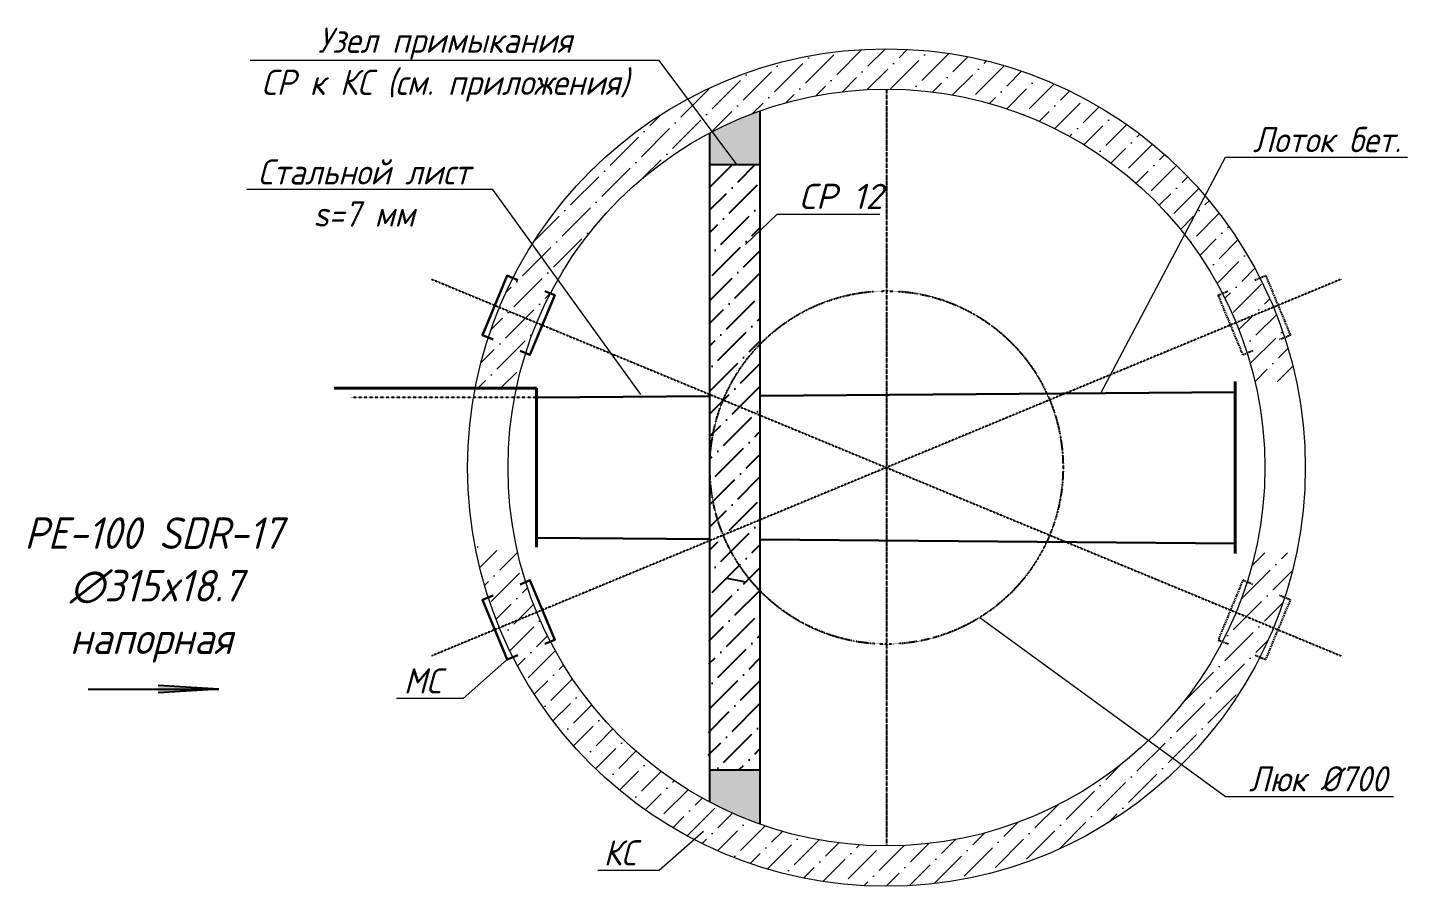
# Model space of a CAD drawing. Header units: millimetres. Extents: x 41097286 to 44249727, y 21258419 to 22595975.
# Drawn here: x 42709399 to 42764090, y 22237317 to 22271363 of the extents above; entities that cross this region are included whole.
import ezdxf
from ezdxf import colors
from ezdxf.entities.mleader import LeaderData, LeaderLine
from ezdxf.math import Vec2, Vec3

# ---------------------------------------------------------------- set-up
doc = ezdxf.new("R2010")
doc.units = ezdxf.units.MM
doc.linetypes.add('ACAD_ISO10W100', pattern=[18.5, 12, -3, 0.5, -3])
doc.linetypes.add('DASHED', pattern=[0.75, 0.5, -0.25])
doc.layers.add('ВК_К1_текст', color=34, linetype='Continuous')
doc.styles.add('note', font='isocpeur.ttf', dxfattribs={"width": 0.9, "oblique": 15})

# ---------------------------------------------------------------- blocks, each defined once
blk = doc.blocks.new('_None')

msp = doc.modelspace()

# ---------------------------------------------------------------- hatches: boundary and pattern name
at = {"lineweight": 5, "transparency": 33554541}
h = msp.add_hatch(dxfattribs=at)
h.set_pattern_fill('ANSI36', color=256, scale=200)
h.set_pattern_definition([(45, (-809459578.2785027, -416429376.4782917), (336.7596045400934, 1234.785216647009), [1587.5, -317.5, 0, -317.5])])
edge = h.paths.add_edge_path()
edge.add_line((42758053.29833379, 22257312.206045), (42759691.56875656, 22257312.13610544))
edge.add_arc((42743441.38093088, 22253922.23999647), 16599.99999998439, 11.78329275866131, 169.0612778381827)
edge.add_line((42727142.99143991, 22257072.23999644), (42728775.86014232, 22257072.23999644))
edge.add_arc((42743441.38093089, 22253922.23999647), 14999.99999998764, 13.061555589520083, 167.8776477553317, ccw=False)
edge = h.paths.add_edge_path()
edge.add_line((42759687.36197235, 22250512.23999644), (42758048.6359776, 22250512.23999644))
edge.add_arc((42743441.38093089, 22253922.23999641), 14999.99999998226, 192.1223522446961, 346.85987540329023, ccw=False)
edge.add_line((42728775.86014232, 22250772.23999644), (42727142.99143991, 22250772.23999644))
edge.add_arc((42743441.38093089, 22253922.23999643), 16599.99999998544, 190.9387221618629, 348.1458147022866)
h = msp.add_hatch(color=256)
h.dxf.hatch_style = 1
h.paths.add_polyline_path([(42738441.38093075, 22265922.23999644), (42738441.38093075, 22268064.37562013, 0.036436414853509), (42736441.38093087, 22267188.73915786), (42736441.38093087, 22265922.23999644)])
h.paths.add_polyline_path([(42738441.38093075, 22241922.23999644), (42736441.38093075, 22241922.23999644), (42736441.38093075, 22240655.74083508, 0.03643641485632079), (42738441.38093075, 22239780.10437275)])
h = msp.add_hatch()
h.set_pattern_fill('ANSI36', color=256, scale=200)
h.set_pattern_definition([(45, (-809378192.3566263, -416569232.536916), (336.7596045400934, 1234.785216647009), [1587.5, -317.5, 0, -317.5])])
h.paths.add_polyline_path([(42738441.38093075, 22265922.23999644), (42736441.38093087, 22265922.23999644), (42736441.38093087, 22253922.23999644), (42738441.38093075, 22253922.23999644)])
h.paths.add_polyline_path([(42738441.38093075, 22253922.23999644), (42736441.38093087, 22253922.23999644), (42736441.38093075, 22241922.23999644), (42738441.38093075, 22241922.23999644)])
h = msp.add_hatch()
h.set_pattern_fill('ANSI31', color=256, scale=1.066666666666667)
h.set_pattern_definition([(44.99999999999999, (41287551.08732422, 17256463.75644944), (-0.09428090415820634, 0.09428090415820635), [])])
h.paths.add_polyline_path([(42716983.65535899, 22245134.70014129), (42714577.72875317, 22245134.70014129), (42714577.72875317, 22244990.58912919)])
h.paths.add_polyline_path([(42714577.72875317, 22245278.81115339), (42714577.72875317, 22245134.70014129), (42716983.65535899, 22245134.70014129)])

# ---------------------------------------------------------------- linework, layer by layer
at = {"color": 1, "linetype": 'ACAD_ISO10W100', "ltscale": 0.02}
msp.add_line((42743441.38093087, 22268922.23999644), (42743441.38093087, 22238922.23999644), dxfattribs=at)
for p, q in [((42738441.38093075, 22239780.10437275), (42738441.38093075, 22268064.37562013)), ((42736441.38093075, 22240655.74083508), (42736441.38093087, 22267188.73915786)), ((42738441.38093087, 22265922.23999644), (42736441.38093087, 22265922.23999644)), ((42711799.2012467, 22245134.70014129), (42716983.65535899, 22245134.70014129)), ((42716983.65535899, 22245134.70014129), (42714577.72875317, 22245278.81115339)), ((42716983.65535899, 22245134.70014129), (42714577.72875317, 22244990.58912919)), ((42738441.38093087, 22241922.23999644), (42736441.38093087, 22241922.23999644))]:
    msp.add_line(p, q)
at = {"color": 8, "linetype": 'ACAD_ISO10W100', "ltscale": 0.01}
for p, q in [((42725425.73004684, 22261384.56692756), (42761457.03181502, 22246459.91306532)), ((42761457.03181502, 22261384.56692756), (42725425.73004684, 22246459.91306532))]:
    msp.add_line(p, q, dxfattribs=at)
at = {"lineweight": 40}
for p, q in [((42729570.66443869, 22257072.23999644), (42721548.25465497, 22257072.23999644)), ((42729570.66443869, 22250772.23999644), (42729570.66443869, 22257072.23999644)), ((42757258.01672935, 22257332.23999644), (42757258.01672935, 22250512.23999644))]:
    msp.add_line(p, q, dxfattribs=at)
at = {"linetype": 'DASHED', "ltscale": 0.1}
msp.add_line((42729570.66443869, 22256702.23999632), (42722195.27910301, 22256702.23999644), dxfattribs=at)
at = {"lineweight": 30}
for p, q in [((42729570.66443869, 22256702.23999632), (42736441.3809308, 22256754.35225498)), ((42738441.38093075, 22256769.52163614), (42757258.01672935, 22256912.23999644)), ((42729570.66443869, 22251142.23999644), (42736441.38093079, 22251085.16466556)), ((42738441.38093075, 22251068.55058144), (42757258.01672935, 22250912.23999644))]:
    msp.add_line(p, q, dxfattribs=at)
for points in [[(42728834.90414032, 22261356.87100822), (42728406.92733666, 22261534.14480472), (42727427.98733529, 22259170.77457661), (42727855.96413895, 22258993.50078011)], [(42728918.98404536, 22258553.18351782), (42729312.6336045, 22258390.12853152), (42730291.57360598, 22260753.49875981), (42729897.92404673, 22260916.55374593)], [(42728918.98404536, 22249291.296475), (42729312.6336045, 22249454.3514613), (42730291.57360598, 22247090.98123307), (42729897.92404673, 22246927.92624689)], [(42728834.90414032, 22246487.60898466), (42728406.92733666, 22246310.33518816), (42727427.98733529, 22248673.70541627), (42727855.96413895, 22248850.97921277)]]:
    msp.add_lwpolyline(points, dxfattribs=at)
at = {"linetype": 'DASHED', "ltscale": 100}
for points in [[(42758047.85772154, 22261356.87100822), (42758475.8345252, 22261534.14480472), (42759454.77452657, 22259170.77457661), (42759026.79772303, 22258993.50078011)], [(42757963.7778165, 22258553.18351782), (42757570.12825736, 22258390.12853152), (42756591.188256, 22260753.49875981), (42756984.83781514, 22260916.55374593)], [(42757963.7778165, 22249291.296475), (42757570.12825736, 22249454.3514613), (42756591.188256, 22247090.98123307), (42756984.83781514, 22246927.92624689)], [(42758047.85772154, 22246487.60898466), (42758475.8345252, 22246310.33518816), (42759454.77452657, 22248673.70541627), (42759026.79772303, 22248850.97921277)]]:
    msp.add_lwpolyline(points, dxfattribs=at)
msp.add_lwpolyline([(42737114.04420611, 22249542.45517481), (42737854.94175491, 22249385.32711155)])
at = {"lineweight": 5}
for radius in [16600, 15000]:
    msp.add_circle((42743441.38093087, 22253922.23999644), radius, dxfattribs=at)
at = {"color": 8, "linetype": 'ACAD_ISO10W100', "ltscale": 0.01}
msp.add_circle((42743441.38093087, 22253922.23999644), 7000, dxfattribs=at)

# ---------------------------------------------------------------- texts
at = {"insert": (38514377.60470209, 22251946.81402323), "char_height": 1250, "width": 8400000, "attachment_point": 1, "style": 'note'}
msp.add_mtext('\\pi4.1949e+006;PE-100 SDR-17\\P\\pi4.1967e+006;∅315x18.7\\P\\pi4.1967e+006;напорная', dxfattribs=at)

# ---------------------------------------------------------------- leaders
at = {"layer": 'ВК_К1_текст', "color": 0, "linetype": 'Continuous', "lineweight": 5}
ml = msp.add_multileader_mtext('Standard', dxfattribs=at)
ml.set_content('Узел примыкания\\PСР к КС (см. приложения)', style='note')
ml.set_leader_properties(lineweight=15)
ml.set_arrow_properties(name='NONE')
ml.build(insert=Vec2(0, 0))
ml.multileader.update_dxf_attribs({"text_left_attachment_type": 6, "text_right_attachment_type": 6, "dogleg_length": 0.1, "arrow_head_size": 1000, "scale": 20})
ctx = ml.context
ctx.base_point, ctx.scale, ctx.char_height, ctx.arrow_head_size, ctx.landing_gap_size, ctx.plane_origin = Vec3(42717486.22512846, 22270060.50119341), 20, 1000, 1000, 800, Vec3(42696853.32288083, 21699244.23884446)
ctx.left_attachment, ctx.right_attachment, ctx.text_align_type = 6, 6, 1
notes = []
notes.append((ctx, [(1, (1, 1, 0), (42734438.98379251, 22270060.50119341), (-1, 0), 40, [(0, [(42737514.79597172, 22265930.46583963)], 0, [])])]))
ctx.mtext.insert, ctx.mtext.alignment, ctx.mtext.flow_direction = Vec3(42725942.60446049, 22271360.50119341), 2, 5
ml = msp.add_multileader_mtext('Standard', dxfattribs=at)
ml.set_content('Лоток бет.', style='note')
ml.set_leader_properties(lineweight=15)
ml.set_arrow_properties(name='NONE')
ml.build(insert=Vec2(0, 0))
ml.multileader.update_dxf_attribs({"text_left_attachment_type": 6, "text_right_attachment_type": 6, "dogleg_length": 0.1, "arrow_head_size": 1000, "scale": 20})
ctx = ml.context
ctx.base_point, ctx.scale, ctx.char_height, ctx.arrow_head_size, ctx.landing_gap_size, ctx.plane_origin = Vec3(42756886.53700897, 22266222.86572611), 20, 1000, 1000, 800, Vec3(42722468.82528973, 21695406.6033771)
ctx.left_attachment, ctx.right_attachment, ctx.text_align_type = 6, 6, 1
notes.append((ctx, [(0, (1, 1, 0), (42756884.53700897, 22266222.86572611), (1, 0), 2, [(0, [(42751943.57048342, 22256871.93156606)], 0, [])])]))
ctx.mtext.insert, ctx.mtext.alignment, ctx.mtext.flow_direction = Vec3(42760900.60779462, 22267422.86572611), 2, 5
ml = msp.add_multileader_mtext('Standard', dxfattribs=at)
ml.set_content('Стальной лист\\Ps=7 мм', style='note')
ml.set_leader_properties(lineweight=15)
ml.set_arrow_properties(name='NONE')
ml.build(insert=Vec2(0, 0))
ml.multileader.update_dxf_attribs({"text_left_attachment_type": 6, "text_right_attachment_type": 6, "dogleg_length": 0.1, "arrow_head_size": 1000, "scale": 20})
ctx = ml.context
ctx.base_point, ctx.scale, ctx.char_height, ctx.arrow_head_size, ctx.landing_gap_size, ctx.plane_origin = Vec3(42717655.91368693, 22264941.61710084), 20, 1000, 1000, 800, Vec3(42693046.97951671, 21690129.42332835)
ctx.left_attachment, ctx.right_attachment, ctx.text_align_type = 6, 6, 1
notes.append((ctx, [(1, (1, 1, 0), (42727843.86287937, 22264941.61710084), (-1, 0), 40, [(0, [(42733708.4526076, 22256815.65032358)], 0, [])])]))
ctx.mtext.insert, ctx.mtext.alignment, ctx.mtext.flow_direction = Vec3(42722729.88828322, 22266141.61710084), 2, 5
ml = msp.add_multileader_mtext('Standard', dxfattribs=at)
ml.set_content('{\\fISOCPEUR|b0|i1|c204|p34;\\Q0;\\W1;СР 12}', style='note')
ml.set_leader_properties(lineweight=15)
ml.set_arrow_properties(name='NONE')
ml.build(insert=Vec2(0, 0))
ml.multileader.update_dxf_attribs({"text_left_attachment_type": 6, "text_right_attachment_type": 6, "dogleg_length": 0.1, "arrow_head_size": 1000, "scale": 20})
ctx = ml.context
ctx.base_point, ctx.scale, ctx.char_height, ctx.arrow_head_size, ctx.landing_gap_size, ctx.plane_origin = Vec3(42739154.49572882, 22263971.6079324), 20, 1000, 1000, 800, Vec3(42714668.90373787, 21692224.10162068)
ctx.left_attachment, ctx.right_attachment, ctx.text_align_type = 6, 6, 1
notes.append((ctx, [(0, (1, 1, 0), (42739114.49572882, 22263971.6079324), (1, 0), 40, [(0, [(42737849.35898229, 22262762.05941034)], 0, [])])]))
ctx.mtext.insert, ctx.mtext.alignment, ctx.mtext.flow_direction = Vec3(42741631.76845619, 22265171.6079324), 2, 5
ml = msp.add_multileader_mtext('Standard', dxfattribs=at)
ml.set_content('Люк %%C700', style='note')
ml.set_leader_properties(lineweight=15)
ml.set_arrow_properties(name='NONE')
ml.build(insert=Vec2(0, 0))
ml.multileader.update_dxf_attribs({"text_left_attachment_type": 6, "text_right_attachment_type": 6, "dogleg_length": 0.1, "arrow_head_size": 1000, "scale": 20})
ctx = ml.context
ctx.base_point, ctx.scale, ctx.char_height, ctx.arrow_head_size, ctx.landing_gap_size, ctx.plane_origin = Vec3(42756886.53700897, 22240881.83694571), 20, 1000, 1000, 800, Vec3(42722468.82528973, 21670065.5745967)
ctx.left_attachment, ctx.right_attachment, ctx.text_align_type = 6, 6, 1
notes.append((ctx, [(0, (1, 1, 0), (42756884.53700897, 22240881.83694571), (1, 0), 2, [(0, [(42747144.95946547, 22247982.2479057)], 0, [])])]))
ctx.mtext.insert, ctx.mtext.alignment, ctx.mtext.flow_direction = Vec3(42760541.98620141, 22242081.83694571), 2, 5
ml = msp.add_multileader_mtext('Standard', dxfattribs=at)
ml.set_content('МС', style='note')
ml.set_leader_properties(lineweight=15)
ml.set_arrow_properties(name='NONE')
ml.build(insert=Vec2(0, 0))
ml.multileader.update_dxf_attribs({"text_left_attachment_type": 6, "text_right_attachment_type": 6, "dogleg_length": 0.1, "arrow_head_size": 1000, "scale": 20})
ctx = ml.context
ctx.base_point, ctx.scale, ctx.char_height, ctx.arrow_head_size, ctx.landing_gap_size, ctx.plane_origin = Vec3(42723492.2938928, 22244763.65042139), 20, 1000, 1000, 800, Vec3(42689074.58217356, 21673947.38807238)
ctx.left_attachment, ctx.right_attachment, ctx.text_align_type = 6, 6, 1
notes.append((ctx, [(1, (1, 1, 0), (42726660.24308524, 22244763.65042139), (-1, 0), 40, [(0, [(42728406.92733666, 22246310.33518816)], 0, [])])]))
ctx.mtext.insert, ctx.mtext.alignment, ctx.mtext.flow_direction = Vec3(42725056.26848909, 22245963.65042139), 2, 5
ml = msp.add_multileader_mtext('Standard', dxfattribs=at)
ml.set_content('КС', style='note')
ml.set_leader_properties(lineweight=15)
ml.set_arrow_properties(name='NONE')
ml.build(insert=Vec2(0, 0))
ml.multileader.update_dxf_attribs({"text_left_attachment_type": 6, "text_right_attachment_type": 6, "dogleg_length": 0.1, "arrow_head_size": 1000, "scale": 20})
ctx = ml.context
ctx.base_point, ctx.scale, ctx.char_height, ctx.arrow_head_size, ctx.landing_gap_size, ctx.plane_origin = Vec3(42731361.03460008, 22237947.38691897), 20, 1000, 1000, 800, Vec3(42696853.32288083, 21667131.12457002)
ctx.left_attachment, ctx.right_attachment, ctx.text_align_type = 6, 6, 1
notes.append((ctx, [(1, (1, 1, 0), (42734438.98379251, 22237947.38691897), (-1, 0), 40, [(0, [(42736185.66804382, 22239494.07168574)], 0, [])])]))
ctx.mtext.insert, ctx.mtext.alignment, ctx.mtext.flow_direction = Vec3(42732880.00919637, 22239147.38691897), 2, 5
for ctx, leaders in notes:
    for number, flags, end, landing, length, lines in leaders:
        leader = LeaderData()
        leader.index, (leader.has_last_leader_line, leader.has_dogleg_vector, leader.attachment_direction) = number, flags
        leader.last_leader_point, leader.dogleg_vector, leader.dogleg_length = Vec3(end), Vec3(landing), length
        for number, points, colour, breaks in lines:
            line = LeaderLine()
            line.index, line.vertices, line.color, line.breaks = number, Vec3.list(points), colors.encode_raw_color(colour), breaks
            leader.lines.append(line)
        ctx.leaders.append(leader)

doc.saveas('drawing.dxf')
